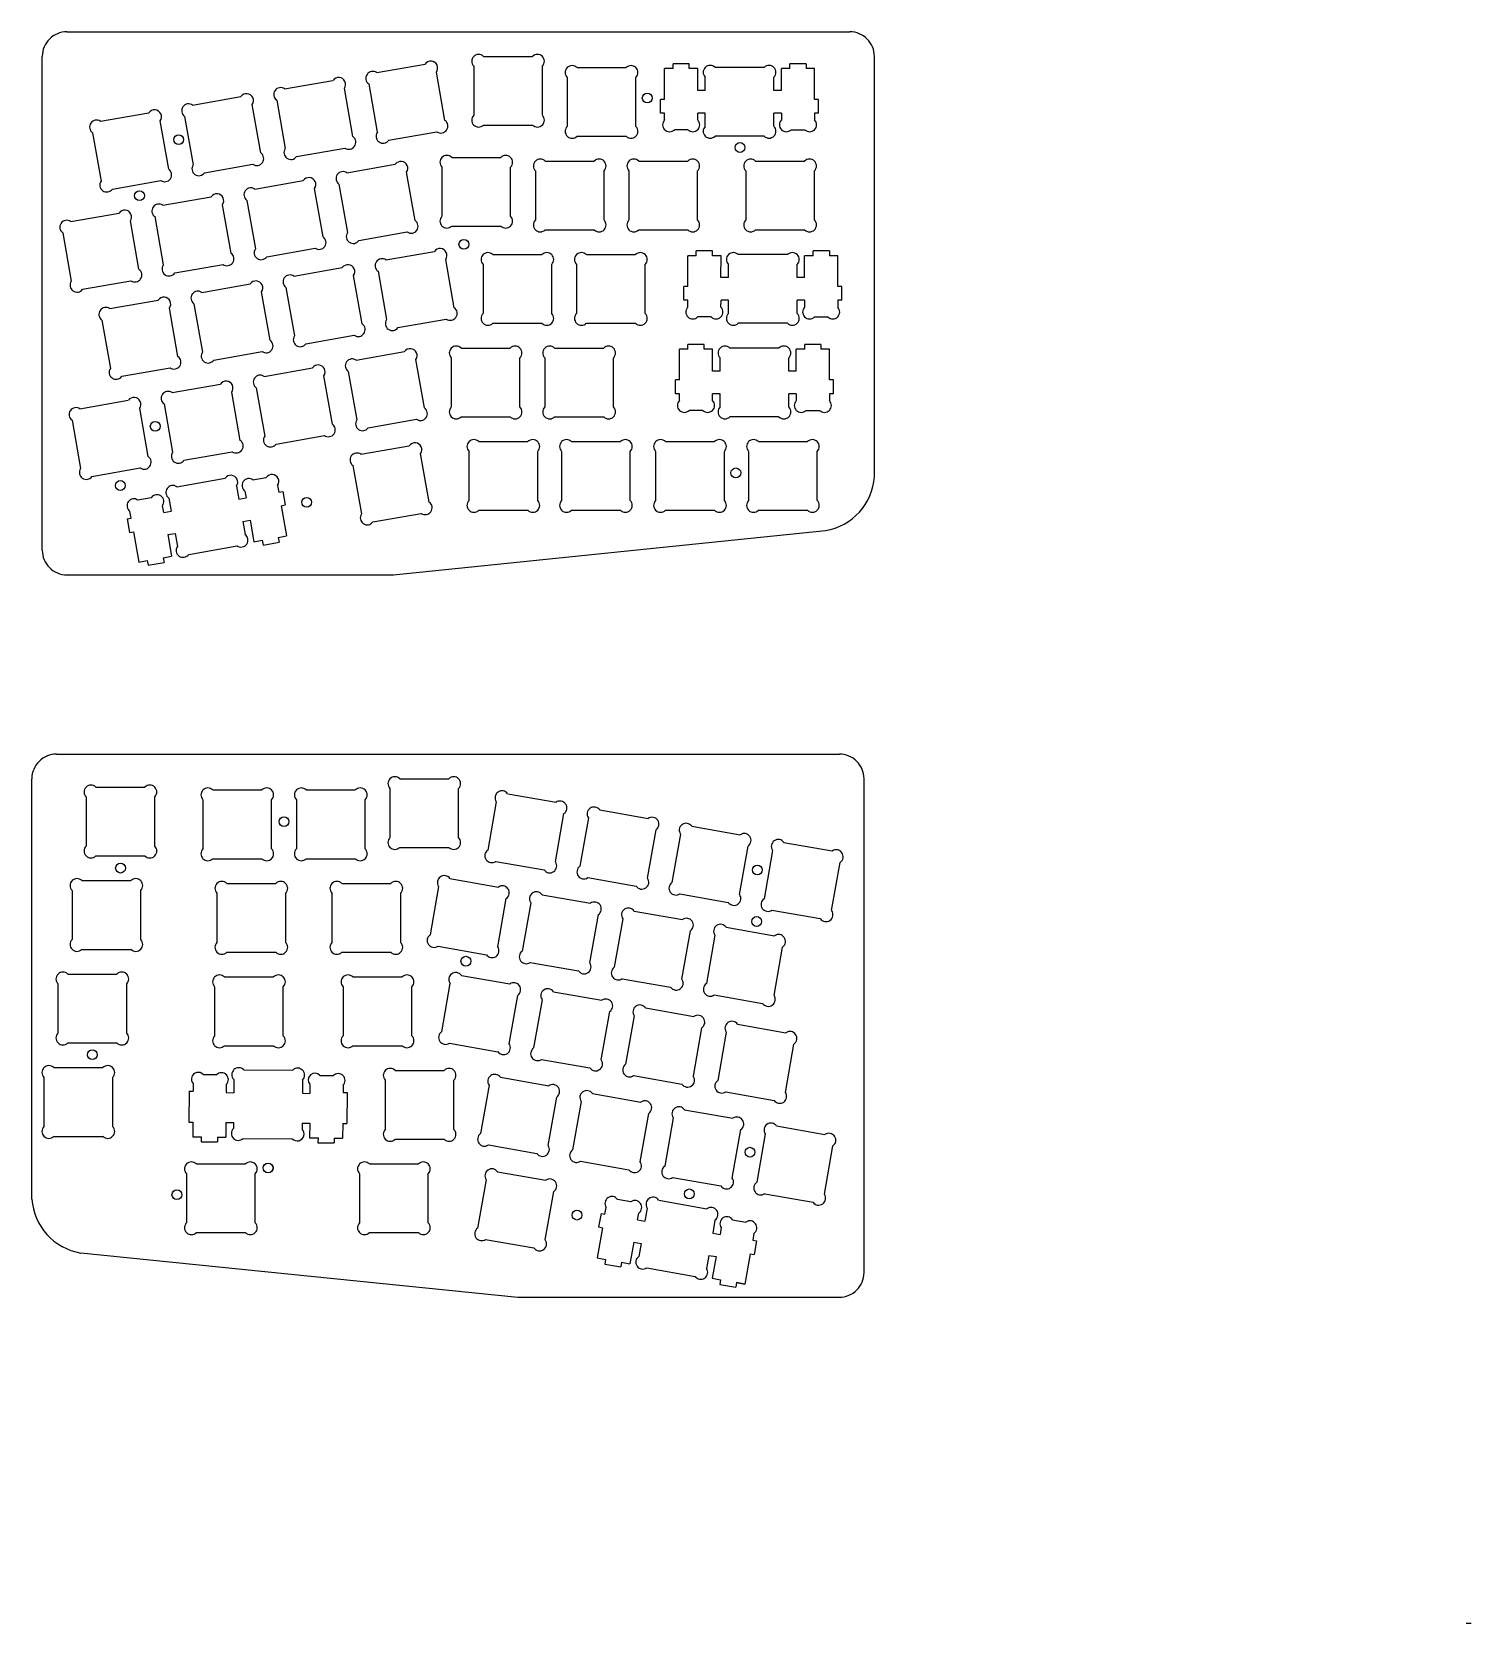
# Model space of a CAD drawing. Header units: millimetres. Extents: x 25 to 318, y -69 to 256.
import ezdxf

# ---------------------------------------------------------------- set-up
doc = ezdxf.new("R2010")
doc.units = ezdxf.units.MM
doc.layers.add('KeepOutLayer', color=6, linetype='Continuous')
doc.layers.add('TopOverlay', color=2, linetype='Continuous')

msp = doc.modelspace()

# ---------------------------------------------------------------- linework, layer by layer
at = {"color": 6}
for p, q in [((117.1, 250.6), (127.1, 250.6)), ((95.34, 247.29), (105.19, 249.03)), ((109.24, 237.56), (107.51, 247.41)), ((115.1, 248.6), (115.1, 238.6)), ((129.1, 238.6), (129.1, 248.6)), ((136.15, 248.32), (146.15, 248.32)), ((174.27, 248.35), (164.27, 248.35)), ((76.58, 243.98), (86.43, 245.72)), ((90.48, 234.25), (88.75, 244.1)), ((93.72, 244.98), (95.46, 235.13)), ((134.15, 246.32), (134.15, 236.32)), ((148.15, 236.32), (148.15, 246.32)), ((162.27, 243.65), (162.27, 246.35)), ((57.82, 240.68), (67.67, 242.41)), ((71.72, 230.94), (69.99, 240.79)), ((74.96, 241.67), (76.7, 231.82)), ((39.06, 237.37), (48.91, 239.1)), ((52.96, 227.63), (51.22, 237.48)), ((56.2, 238.36), (57.94, 228.51)), ((154, 237.65), (154, 239.05)), ((160.75, 237.65), (160.75, 239.05)), ((176.27, 236.35), (176.27, 239.05)), ((177.8, 239.05), (177.79, 237.65)), ((184.55, 239.05), (184.55, 237.65)), ((37.44, 235.05), (39.17, 225.2)), ((97.77, 233.5), (107.62, 235.24)), ((117.1, 236.6), (127.1, 236.6)), ((136.15, 234.32), (146.15, 234.32)), ((158.75, 235.65), (156, 235.65)), ((174.27, 234.35), (164.27, 234.35)), ((179.79, 235.65), (182.55, 235.65)), ((79.01, 230.2), (88.86, 231.93)), ((60.25, 226.89), (70.1, 228.62)), ((89.27, 226.88), (99.12, 228.61)), ((103.17, 217.14), (101.43, 226.99)), ((108.62, 228.03), (108.62, 218.03)), ((110.62, 230.03), (120.62, 230.03)), ((122.62, 218.03), (122.62, 228.03)), ((127.67, 227.27), (127.67, 217.27)), ((129.67, 229.27), (139.67, 229.27)), ((141.67, 217.27), (141.67, 227.27)), ((146.72, 227.27), (146.72, 217.27)), ((148.72, 229.27), (158.72, 229.27)), ((160.72, 217.27), (160.72, 227.27)), ((170.53, 227.27), (170.53, 217.27)), ((172.53, 229.27), (182.53, 229.27)), ((184.53, 217.27), (184.53, 227.27)), ((41.49, 223.58), (51.34, 225.32)), ((70.51, 223.57), (80.36, 225.31)), ((87.65, 224.56), (89.38, 214.71)), ((51.75, 220.26), (61.6, 222)), ((68.89, 221.25), (70.62, 211.4)), ((84.41, 213.84), (82.67, 223.68)), ((32.99, 216.95), (42.84, 218.69)), ((50.13, 217.95), (51.86, 208.1)), ((65.65, 210.53), (63.91, 220.38)), ((31.37, 214.64), (33.1, 204.79)), ((46.89, 207.22), (45.15, 217.07)), ((91.7, 213.09), (101.55, 214.83)), ((110.62, 216.03), (120.62, 216.03)), ((129.67, 215.27), (139.67, 215.27)), ((148.72, 215.27), (158.72, 215.27)), ((172.53, 215.27), (182.53, 215.27)), ((72.94, 209.78), (82.79, 211.52)), ((97.23, 209.13), (107.08, 210.87)), ((54.18, 206.47), (64.03, 208.21)), ((78.48, 205.82), (88.32, 207.56)), ((111.14, 199.4), (109.4, 209.25)), ((117, 208.22), (117, 198.22)), ((119, 210.22), (129, 210.22)), ((131, 198.22), (131, 208.22)), ((136.05, 208.22), (136.05, 198.22)), ((138.05, 210.22), (148.05, 210.22)), ((150.05, 198.22), (150.05, 208.22)), ((167.01, 205.52), (167.01, 208.22)), ((179.01, 210.22), (169.01, 210.22)), ((35.42, 203.17), (45.27, 204.9)), ((92.38, 196.09), (90.64, 205.94)), ((95.61, 206.82), (97.35, 196.97)), ((59.71, 202.52), (69.56, 204.25)), ((73.62, 192.78), (71.88, 202.63)), ((76.85, 203.51), (78.59, 193.66)), ((40.95, 199.21), (50.8, 200.94)), ((54.85, 189.47), (53.12, 199.32)), ((58.09, 200.2), (59.83, 190.35)), ((158.73, 199.52), (158.73, 200.92)), ((165.48, 199.52), (165.49, 200.92)), ((181.01, 198.22), (181.01, 200.92)), ((182.53, 200.92), (182.53, 199.52)), ((189.28, 200.92), (189.28, 199.52)), ((39.33, 196.89), (41.07, 187.04)), ((99.67, 195.34), (109.51, 197.08)), ((119, 196.22), (129, 196.22)), ((138.05, 196.22), (148.05, 196.22)), ((163.48, 197.52), (160.73, 197.52)), ((179.01, 196.22), (169.01, 196.22)), ((184.53, 197.52), (187.29, 197.52)), ((80.91, 192.04), (90.75, 193.77)), ((62.15, 188.73), (71.99, 190.46)), ((91.16, 188.72), (101.01, 190.45)), ((105.06, 178.98), (103.33, 188.83)), ((110.53, 189.17), (110.53, 179.17)), ((112.53, 191.17), (122.53, 191.17)), ((124.53, 179.17), (124.53, 189.17)), ((129.58, 189.17), (129.58, 179.17)), ((131.58, 191.17), (141.58, 191.17)), ((143.58, 179.17), (143.58, 189.17)), ((165.3, 186.47), (165.3, 189.17)), ((177.3, 191.17), (167.3, 191.17)), ((43.38, 185.42), (53.23, 187.16)), ((72.4, 185.41), (82.25, 187.15)), ((86.3, 175.67), (84.57, 185.52)), ((89.54, 186.4), (91.28, 176.55)), ((53.64, 182.1), (63.49, 183.84)), ((67.54, 172.37), (65.81, 182.22)), ((70.78, 183.09), (72.52, 173.24)), ((157.02, 180.47), (157.02, 181.87)), ((163.77, 180.47), (163.77, 181.87)), ((179.3, 179.17), (179.3, 181.87)), ((180.82, 181.87), (180.82, 180.47)), ((187.57, 181.87), (187.57, 180.47)), ((34.88, 178.79), (44.73, 180.53)), ((48.78, 169.06), (47.05, 178.91)), ((52.02, 179.79), (53.76, 169.94)), ((161.77, 178.47), (159.02, 178.47)), ((182.82, 178.47), (185.57, 178.47)), ((33.26, 176.48), (35, 166.63)), ((93.59, 174.93), (103.44, 176.67)), ((112.53, 177.17), (122.53, 177.17)), ((131.58, 177.17), (141.58, 177.17)), ((177.3, 177.17), (167.3, 177.17)), ((74.83, 171.62), (84.68, 173.36)), ((116.14, 172.12), (126.14, 172.12)), ((135, 172.12), (145, 172.12)), ((154.17, 172.12), (164.17, 172.12)), ((173.1, 172.12), (183.1, 172.12)), ((56.07, 168.31), (65.92, 170.05)), ((92.13, 169.54), (101.97, 171.28)), ((106.03, 159.81), (104.29, 169.66)), ((114.14, 170.12), (114.14, 160.12)), ((128.14, 160.12), (128.14, 170.12)), ((133, 170.12), (133, 160.12)), ((147, 160.12), (147, 170.12)), ((152.17, 170.12), (152.17, 160.12)), ((166.17, 160.12), (166.17, 170.12)), ((171.1, 170.12), (171.1, 160.12)), ((185.1, 160.12), (185.1, 170.12)), ((37.31, 165.01), (47.16, 166.74)), ((90.5, 167.23), (92.24, 157.38)), ((54.6, 162.93), (64.45, 164.66)), ((70.12, 164.34), (72.83, 164.82)), ((75.14, 163.2), (75.39, 161.82)), ((49.39, 160.69), (46.68, 160.21)), ((51.95, 157.69), (51.71, 159.06)), ((52.98, 160.61), (53.45, 157.95)), ((68.5, 162.03), (68.74, 160.65)), ((45.3, 156.51), (45.06, 157.89)), ((68.04, 155.85), (68.51, 153.19)), ((94.56, 155.75), (104.41, 157.49)), ((116.14, 158.12), (126.14, 158.12)), ((135, 158.12), (145, 158.12)), ((154.17, 158.12), (164.17, 158.12)), ((173.1, 158.12), (183.1, 158.12)), ((57.04, 149.14), (66.88, 150.88)), ((38.12, 101.72), (48.12, 101.72)), ((61.93, 101.15), (71.93, 101.15)), ((80.98, 101.15), (90.98, 101.15)), ((98.03, 101.43), (98.03, 91.43)), ((100.03, 103.43), (110.03, 103.43)), ((112.03, 91.43), (112.03, 101.43)), ((36.12, 99.72), (36.12, 89.72)), ((50.12, 89.72), (50.12, 99.72)), ((59.93, 99.15), (59.93, 89.14)), ((73.93, 89.14), (73.93, 99.15)), ((78.98, 99.15), (78.98, 89.14)), ((92.98, 89.14), (92.98, 99.15)), ((119.7, 98.75), (117.97, 88.9)), ((122.02, 100.37), (131.87, 98.63)), ((131.75, 86.47), (133.49, 96.32)), ((138.46, 95.44), (136.73, 85.59)), ((140.78, 97.06), (150.63, 95.33)), ((150.51, 83.16), (152.25, 93.01)), ((157.23, 92.13), (155.49, 82.28)), ((159.54, 93.76), (169.39, 92.02)), ((38.12, 87.72), (48.12, 87.72)), ((100.03, 89.43), (110.03, 89.43)), ((169.28, 79.85), (171.01, 89.7)), ((175.98, 88.83), (174.25, 78.98)), ((178.3, 90.45), (188.15, 88.71)), ((61.93, 87.14), (71.93, 87.14)), ((80.98, 87.14), (90.98, 87.14)), ((119.59, 86.58), (129.44, 84.85)), ((188.03, 76.55), (189.77, 86.39)), ((35.26, 82.67), (45.26, 82.67)), ((64.79, 82.1), (74.79, 82.1)), ((88.22, 82.1), (98.22, 82.1)), ((107.95, 81.48), (106.22, 71.63)), ((110.27, 83.1), (120.12, 81.36)), ((138.35, 83.28), (148.2, 81.54)), ((33.26, 80.67), (33.26, 70.67)), ((47.26, 70.67), (47.26, 80.67)), ((62.79, 80.1), (62.79, 70.09)), ((76.79, 70.09), (76.79, 80.1)), ((86.22, 80.1), (86.22, 70.09)), ((100.22, 70.09), (100.22, 80.1)), ((120, 69.2), (121.74, 79.05)), ((126.71, 78.17), (124.98, 68.32)), ((129.03, 79.79), (138.88, 78.05)), ((157.11, 79.97), (166.96, 78.23)), ((138.76, 65.89), (140.5, 75.74)), ((145.47, 74.86), (143.74, 65.01)), ((147.79, 76.48), (157.64, 74.75)), ((175.87, 76.66), (185.72, 74.92)), ((157.52, 62.58), (159.26, 72.43)), ((164.24, 71.55), (162.5, 61.7)), ((166.55, 73.17), (176.4, 71.44)), ((35.26, 68.67), (45.26, 68.67)), ((64.79, 68.09), (74.79, 68.09)), ((88.22, 68.09), (98.22, 68.09)), ((107.84, 69.31), (117.69, 67.57)), ((176.29, 59.27), (178.02, 69.12)), ((126.6, 66), (136.45, 64.27)), ((30.4, 61.62), (30.4, 51.62)), ((32.4, 63.62), (42.4, 63.62)), ((44.4, 51.62), (44.4, 61.62)), ((64.31, 63.05), (74.31, 63.05)), ((90.5, 63.05), (100.5, 63.05)), ((110.27, 61.72), (108.54, 51.87)), ((112.59, 63.35), (122.44, 61.61)), ((145.36, 62.69), (155.21, 60.96)), ((62.31, 61.05), (62.31, 51.04)), ((76.31, 51.04), (76.31, 61.05)), ((88.5, 61.05), (88.5, 51.04)), ((102.5, 51.04), (102.5, 61.05)), ((122.32, 49.44), (124.06, 59.29)), ((129.03, 58.41), (127.3, 48.57)), ((131.35, 60.04), (141.2, 58.3)), ((164.12, 59.39), (173.97, 57.65)), ((141.08, 46.13), (142.82, 55.98)), ((150.11, 56.73), (159.96, 54.99)), ((147.8, 55.11), (146.06, 45.26)), ((159.85, 42.83), (161.58, 52.68)), ((168.87, 53.42), (178.72, 51.68)), ((32.4, 49.62), (42.4, 49.62)), ((64.31, 49.04), (74.31, 49.04)), ((90.5, 49.04), (100.5, 49.04)), ((110.16, 49.56), (120.01, 47.82)), ((166.55, 51.8), (164.82, 41.95)), ((178.6, 39.52), (180.34, 49.37)), ((128.92, 46.25), (138.77, 44.51)), ((27.54, 42.57), (27.54, 32.57)), ((29.54, 44.57), (39.54, 44.57)), ((41.54, 32.57), (41.54, 42.57)), ((59.95, 43.16), (62.7, 43.14)), ((66.22, 42.16), (66.2, 39.46)), ((83.75, 42.97), (86.5, 42.95)), ((99.08, 44), (109.08, 44)), ((120.54, 42.6), (130.39, 40.86)), ((147.68, 42.94), (157.53, 41.2)), ((57.94, 41.34), (57.93, 39.77)), ((64.69, 41.12), (64.67, 39.47)), ((80.22, 42.05), (80.2, 39.35)), ((81.74, 41.16), (81.72, 39.33)), ((88.49, 40.93), (88.47, 39.53)), ((97.08, 42), (97.08, 31.99)), ((111.08, 31.99), (111.08, 42)), ((118.22, 40.98), (116.49, 31.13)), ((139.3, 39.29), (149.15, 37.55)), ((166.44, 39.63), (176.29, 37.9)), ((130.27, 28.7), (132.01, 38.55)), ((136.98, 37.67), (135.25, 27.82)), ((158.06, 35.98), (167.91, 34.25)), ((66.15, 33.36), (66.14, 32.16)), ((80.15, 33.25), (80.14, 32.05)), ((149.03, 25.39), (150.77, 35.24)), ((155.74, 34.36), (154.01, 24.51)), ((176.82, 32.68), (186.67, 30.94)), ((29.54, 30.57), (39.54, 30.57)), ((80.14, 32.05), (80.14, 32.05)), ((80.14, 32.05), (80.14, 32.05)), ((99.08, 29.99), (109.08, 29.99)), ((167.79, 22.08), (169.53, 31.93)), ((174.5, 31.05), (172.77, 21.2)), ((118.11, 28.81), (127.96, 27.08)), ((186.55, 18.77), (188.29, 28.62)), ((56.59, 22.95), (56.59, 12.95)), ((58.59, 24.95), (68.59, 24.95)), ((70.59, 12.95), (70.59, 22.95)), ((91.84, 22.95), (91.84, 12.95)), ((93.84, 24.95), (103.84, 24.95)), ((105.84, 12.95), (105.84, 22.95)), ((119.95, 23.36), (129.8, 21.62)), ((136.87, 25.5), (146.72, 23.77)), ((117.63, 21.74), (115.9, 11.89)), ((155.63, 22.2), (165.48, 20.46)), ((129.68, 9.46), (131.42, 19.31)), ((147.12, 17.24), (144.41, 17.72)), ((152.79, 17.57), (162.63, 15.83)), ((174.39, 18.89), (184.24, 17.15)), ((141.85, 14.72), (142.09, 16.1)), ((148.5, 13.55), (148.74, 14.93)), ((150.47, 15.94), (150, 13.28)), ((167.85, 13.59), (170.56, 13.11)), ((58.59, 10.95), (68.59, 10.95)), ((93.84, 10.95), (103.84, 10.95)), ((165.53, 11.97), (165.29, 10.59)), ((165.29, 10.59), (165.29, 10.59)), ((172.18, 10.79), (171.94, 9.42)), ((117.52, 9.57), (127.37, 7.84)), ((150.36, 3.78), (160.2, 2.04)), ((162.99, 6.32), (162.52, 3.66))]:
    msp.add_line(p, q, dxfattribs=at)
for centre, radius, start, end in [((116.1, 249.6), 1.41, 45, 225), ((128.1, 249.6), 1.41, 315, 135), ((94.53, 246.13), 1.41, 55, 235), ((106.35, 248.22), 1.41, 325, 145), ((135.15, 247.32), 1.41, 45, 225), ((147.15, 247.32), 1.41, 315, 135), ((163.27, 247.35), 1.41, 45, 225), ((175.27, 247.35), 1.41, 315.0207, 135), ((75.77, 242.83), 1.41, 55, 235), ((87.59, 244.91), 1.41, 325, 145), ((57.01, 239.52), 1.41, 55, 235), ((68.83, 241.6), 1.41, 325, 145), ((38.25, 236.21), 1.41, 55, 235), ((50.07, 238.29), 1.41, 325, 145), ((108.43, 236.4), 1.41, 235, 55), ((116.1, 237.6), 1.41, 135, 315), ((128.1, 237.6), 1.41, 225, 45), ((155, 236.65), 1.41, 135, 315), ((159.75, 236.65), 1.41, 225, 45), ((178.79, 236.65), 1.41, 135, 314.9779), ((183.55, 236.65), 1.41, 225.0441, 45), ((89.67, 233.09), 1.41, 235, 55), ((96.62, 234.32), 1.41, 145, 325), ((135.15, 235.32), 1.41, 135, 315), ((147.15, 235.32), 1.41, 225, 45), ((163.27, 235.35), 1.41, 135, 315), ((175.27, 235.35), 1.41, 225, 45), ((70.91, 229.78), 1.41, 235, 55), ((77.85, 231.01), 1.41, 145, 325), ((109.62, 229.03), 1.41, 45, 225), ((121.62, 229.03), 1.41, 315, 135), ((52.15, 226.47), 1.41, 235, 55), ((59.1, 227.7), 1.41, 145, 325), ((88.46, 225.72), 1.41, 55, 235), ((100.28, 227.8), 1.41, 325, 145), ((128.67, 228.27), 1.41, 45, 225), ((140.67, 228.27), 1.41, 315, 135), ((147.72, 228.27), 1.41, 45, 225), ((159.72, 228.27), 1.41, 315, 135), ((171.53, 228.27), 1.41, 45, 225), ((183.53, 228.27), 1.41, 315, 135), ((40.33, 224.39), 1.41, 145, 325), ((69.7, 222.41), 1.41, 55, 235), ((81.52, 224.5), 1.41, 325, 145), ((50.94, 219.1), 1.41, 55, 235), ((62.76, 221.19), 1.41, 325, 145), ((43.99, 217.88), 1.41, 325, 145), ((109.62, 217.03), 1.41, 135, 315), ((121.62, 217.03), 1.41, 225, 45), ((128.67, 216.27), 1.41, 135, 315), ((140.67, 216.27), 1.41, 225, 45), ((147.72, 216.27), 1.41, 135, 315), ((159.72, 216.27), 1.41, 225, 45), ((171.53, 216.27), 1.41, 135, 315), ((183.53, 216.27), 1.41, 225, 45), ((32.18, 215.8), 1.41, 55, 235), ((90.54, 213.9), 1.41, 145, 325), ((102.36, 215.98), 1.41, 235, 55), ((71.78, 210.59), 1.41, 145, 325), ((83.6, 212.68), 1.41, 235, 55), ((108.24, 210.06), 1.41, 325, 145), ((53.02, 207.28), 1.41, 145, 325), ((64.84, 209.37), 1.41, 235, 55), ((89.48, 206.75), 1.41, 325, 145), ((96.42, 207.97), 1.41, 55, 235), ((118, 209.22), 1.41, 45, 225), ((130, 209.22), 1.41, 315, 135), ((137.05, 209.22), 1.41, 45, 225), ((149.05, 209.22), 1.41, 315, 135), ((168.01, 209.22), 1.41, 45, 225), ((180.01, 209.22), 1.41, 315.0207, 135), ((34.26, 203.98), 1.41, 145, 325), ((46.08, 206.06), 1.41, 235, 55), ((70.72, 203.44), 1.41, 325, 145), ((77.66, 204.67), 1.41, 55, 235), ((51.96, 200.13), 1.41, 325, 145), ((58.9, 201.36), 1.41, 55, 235), ((40.14, 198.05), 1.41, 55, 235), ((110.32, 198.24), 1.41, 235, 55), ((118, 197.22), 1.41, 135, 315), ((130, 197.22), 1.41, 225, 45), ((137.05, 197.22), 1.41, 135, 315), ((149.05, 197.22), 1.41, 225, 45), ((159.73, 198.52), 1.41, 135, 315), ((164.48, 198.52), 1.41, 225, 45), ((168.01, 197.22), 1.41, 135, 315), ((180.01, 197.22), 1.41, 225, 45), ((183.53, 198.52), 1.41, 135, 314.9779), ((188.28, 198.52), 1.41, 225.0441, 45), ((91.57, 194.93), 1.41, 235, 55), ((98.51, 196.16), 1.41, 145, 325), ((72.8, 191.62), 1.41, 235, 55), ((79.75, 192.85), 1.41, 145, 325), ((111.53, 190.17), 1.41, 45, 225), ((123.53, 190.17), 1.41, 315, 135), ((130.58, 190.17), 1.41, 45, 225), ((142.58, 190.17), 1.41, 315, 135), ((166.3, 190.17), 1.41, 45, 225), ((178.3, 190.17), 1.41, 315.0207, 135), ((54.04, 188.31), 1.41, 235, 55), ((60.99, 189.54), 1.41, 145, 325), ((90.35, 187.56), 1.41, 55, 235), ((102.17, 189.64), 1.41, 325, 145), ((42.23, 186.23), 1.41, 145, 325), ((71.59, 184.25), 1.41, 55, 235), ((83.41, 186.33), 1.41, 325, 145), ((52.83, 180.94), 1.41, 55, 235), ((64.65, 183.03), 1.41, 325, 145), ((34.07, 177.63), 1.41, 55, 235), ((45.89, 179.72), 1.41, 325, 145), ((104.25, 177.82), 1.41, 235, 55), ((111.53, 178.17), 1.41, 135, 315), ((123.53, 178.17), 1.41, 225, 45), ((130.58, 178.17), 1.41, 135, 315), ((142.58, 178.17), 1.41, 225, 45), ((158.02, 179.47), 1.41, 135, 315), ((162.77, 179.47), 1.41, 225, 45), ((166.3, 178.17), 1.41, 135, 315), ((178.3, 178.17), 1.41, 225, 45), ((181.82, 179.47), 1.41, 135, 314.9779), ((186.57, 179.47), 1.41, 225.0441, 45), ((85.49, 174.52), 1.41, 235, 55), ((92.44, 175.74), 1.41, 145, 325), ((66.73, 171.21), 1.41, 235, 55), ((73.68, 172.43), 1.41, 145, 325), ((103.13, 170.47), 1.41, 325, 145), ((115.14, 171.12), 1.41, 45, 225), ((127.14, 171.12), 1.41, 315, 135), ((134, 171.12), 1.41, 45, 225), ((146, 171.12), 1.41, 315, 135), ((153.17, 171.12), 1.41, 45, 225), ((165.17, 171.12), 1.41, 315, 135), ((172.1, 171.12), 1.41, 45, 225), ((184.1, 171.12), 1.41, 315, 135), ((47.97, 167.9), 1.41, 235, 55), ((54.91, 169.12), 1.41, 145, 325), ((91.32, 168.38), 1.41, 55, 235), ((36.16, 165.82), 1.41, 145, 325), ((73.99, 164.01), 1.41, 325, 145), ((53.79, 161.77), 1.41, 55, 235), ((65.61, 163.85), 1.41, 325, 145), ((69.31, 163.18), 1.41, 55, 235), ((45.87, 159.05), 1.41, 55.0441, 235), ((50.55, 159.88), 1.41, 325, 144.9779), ((105.22, 158.65), 1.41, 235, 55), ((115.14, 159.12), 1.41, 135, 315), ((127.14, 159.12), 1.41, 225, 45), ((134, 159.12), 1.41, 135, 315), ((146, 159.12), 1.41, 225, 45), ((153.17, 159.12), 1.41, 135, 315), ((165.17, 159.12), 1.41, 225, 45), ((172.1, 159.12), 1.41, 135, 315), ((184.1, 159.12), 1.41, 225, 45), ((93.4, 156.57), 1.41, 145, 325), ((67.69, 152.04), 1.41, 235, 55), ((55.88, 149.95), 1.41, 145, 325), ((99.03, 102.43), 1.41, 45, 225), ((111.03, 102.43), 1.41, 315, 135), ((37.12, 100.72), 1.41, 45, 225), ((49.12, 100.72), 1.41, 315, 135), ((60.93, 100.15), 1.41, 45, 225), ((72.93, 100.15), 1.41, 315, 135), ((79.98, 100.15), 1.41, 45, 225), ((91.98, 100.15), 1.41, 315, 135), ((120.86, 99.56), 1.41, 35, 215), ((132.68, 97.47), 1.41, 305, 125), ((139.62, 96.25), 1.41, 35, 215), ((151.44, 94.17), 1.41, 305, 125), ((158.38, 92.94), 1.41, 35, 215), ((99.03, 90.43), 1.41, 135, 315), ((111.03, 90.43), 1.41, 225, 45), ((170.2, 90.86), 1.41, 305, 125), ((177.14, 89.64), 1.41, 35, 215), ((37.12, 88.72), 1.41, 135, 315), ((49.12, 88.72), 1.41, 225, 45), ((60.93, 88.14), 1.41, 135, 315), ((72.93, 88.14), 1.41, 225, 45), ((79.98, 88.14), 1.41, 135, 315), ((91.98, 88.14), 1.41, 225, 45), ((118.78, 87.74), 1.41, 125, 305), ((188.96, 87.55), 1.41, 305, 125), ((130.6, 85.66), 1.41, 215, 35), ((137.54, 84.43), 1.41, 125, 305), ((34.26, 81.67), 1.41, 45, 225), ((46.26, 81.67), 1.41, 315, 135), ((63.79, 81.1), 1.41, 45, 225), ((75.79, 81.1), 1.41, 315, 135), ((87.22, 81.1), 1.41, 45, 225), ((99.22, 81.1), 1.41, 315, 135), ((109.11, 82.29), 1.41, 35, 215), ((120.93, 80.2), 1.41, 305, 125), ((149.36, 82.35), 1.41, 215, 35), ((156.3, 81.13), 1.41, 125, 305), ((127.87, 78.98), 1.41, 35, 215), ((139.69, 76.9), 1.41, 305, 125), ((168.12, 79.04), 1.41, 215, 35), ((175.06, 77.82), 1.41, 125, 305), ((146.63, 75.67), 1.41, 35, 215), ((158.45, 73.59), 1.41, 305, 125), ((186.88, 75.73), 1.41, 215, 35), ((107.03, 70.47), 1.41, 125, 305), ((165.39, 72.36), 1.41, 35, 215), ((177.21, 70.28), 1.41, 305, 125), ((34.26, 69.67), 1.41, 135, 315), ((46.26, 69.67), 1.41, 225, 45), ((63.79, 69.09), 1.41, 135, 315), ((75.79, 69.09), 1.41, 225, 45), ((87.22, 69.09), 1.41, 135, 315), ((99.22, 69.09), 1.41, 225, 45), ((118.84, 68.39), 1.41, 215, 35), ((125.79, 67.16), 1.41, 125, 305), ((137.61, 65.08), 1.41, 215, 35), ((144.55, 63.85), 1.41, 125, 305), ((31.4, 62.62), 1.41, 45, 225), ((43.4, 62.62), 1.41, 315, 135), ((63.31, 62.05), 1.41, 45, 225), ((75.31, 62.05), 1.41, 315, 135), ((89.5, 62.05), 1.41, 45, 225), ((101.5, 62.05), 1.41, 315, 135), ((111.43, 62.53), 1.41, 35, 215), ((123.25, 60.45), 1.41, 305, 125), ((156.37, 61.77), 1.41, 215, 35), ((163.31, 60.54), 1.41, 125, 305), ((130.19, 59.23), 1.41, 35, 215), ((142.01, 57.14), 1.41, 305, 125), ((175.13, 58.46), 1.41, 215, 35), ((148.95, 55.92), 1.41, 35, 215), ((160.77, 53.83), 1.41, 305, 125), ((167.71, 52.61), 1.41, 35, 215), ((179.53, 50.53), 1.41, 305, 125), ((31.4, 50.62), 1.41, 135, 315), ((43.4, 50.62), 1.41, 225, 45), ((63.31, 50.04), 1.41, 135, 315), ((75.31, 50.04), 1.41, 225, 45), ((89.5, 50.04), 1.41, 135, 315), ((101.5, 50.04), 1.41, 225, 45), ((109.35, 50.72), 1.41, 125, 305), ((121.17, 48.63), 1.41, 215, 35), ((128.11, 47.41), 1.41, 125, 305), ((139.93, 45.32), 1.41, 215, 35), ((28.54, 43.57), 1.41, 45, 225), ((40.54, 43.57), 1.41, 315, 135), ((58.95, 42.25), 1.36, 42.0304, 222.1073), ((63.7, 42.13), 1.41, 314.5345, 134.5345), ((67.23, 43.15), 1.41, 44.5576, 224.5547), ((79.23, 43.05), 1.41, 314.5534, 134.5534), ((82.74, 42.07), 1.35, 41.9526, 221.9526), ((87.49, 41.94), 1.41, 314.5345, 134.5345), ((98.08, 43), 1.41, 45, 225), ((110.08, 43), 1.41, 315, 135), ((119.38, 41.79), 1.41, 35, 215), ((146.87, 44.1), 1.41, 125, 305), ((158.69, 42.01), 1.41, 215, 35), ((131.2, 39.71), 1.41, 305, 125), ((138.14, 38.48), 1.41, 35, 215), ((165.63, 40.79), 1.41, 125, 305), ((177.45, 38.71), 1.41, 215, 35), ((149.96, 36.4), 1.41, 305, 125), ((156.9, 35.17), 1.41, 35, 215), ((28.54, 31.57), 1.41, 135, 315), ((40.54, 31.57), 1.41, 225, 45), ((168.72, 33.09), 1.41, 305, 125), ((175.66, 31.86), 1.41, 35, 215), ((67.14, 31.15), 1.41, 134.5546, 314.5546), ((79.14, 31.05), 1.41, 224.5431, 44.6073), ((98.08, 30.99), 1.41, 135, 315), ((110.08, 30.99), 1.41, 225, 45), ((117.3, 29.97), 1.41, 125, 305), ((187.48, 29.78), 1.41, 305, 125), ((129.11, 27.89), 1.41, 215, 35), ((136.06, 26.66), 1.41, 125, 305), ((57.59, 23.95), 1.41, 45, 225), ((69.59, 23.95), 1.41, 315, 135), ((92.84, 23.95), 1.41, 45, 225), ((104.84, 23.95), 1.41, 315, 135), ((118.79, 22.55), 1.41, 35, 215), ((147.87, 24.58), 1.41, 215, 35), ((154.82, 23.35), 1.41, 125, 305), ((130.61, 20.47), 1.41, 305, 125), ((166.63, 21.27), 1.41, 215, 35), ((173.58, 20.05), 1.41, 125, 305), ((143.25, 16.91), 1.41, 35, 215), ((147.93, 16.09), 1.41, 305, 125), ((151.63, 16.76), 1.41, 35, 215), ((185.4, 17.96), 1.41, 215, 35), ((163.45, 14.67), 1.41, 305, 125), ((166.69, 12.78), 1.41, 35, 215), ((171.37, 11.95), 1.41, 305, 125), ((57.59, 11.95), 1.41, 135, 315), ((69.59, 11.95), 1.41, 225, 45), ((92.84, 11.95), 1.41, 135, 315), ((104.84, 11.95), 1.41, 225, 45), ((116.71, 10.73), 1.41, 125, 305), ((128.53, 8.65), 1.41, 215, 35), ((149.54, 4.94), 1.41, 125, 305), ((161.36, 2.85), 1.41, 215, 35)]:
    msp.add_arc(centre, radius, start, end, dxfattribs=at)
msp.add_open_spline([(317.33, -68.62), (317.67, -68.62), (318, -68.62), (318.33, -68.62)], degree=3, dxfattribs=at)
at = {"layer": 'KeepOutLayer'}
for p, q in [((32.19, 255.6), (191.75, 255.6)), ((27.19, 149.97), (27.19, 250.6)), ((196.75, 164.97), (196.75, 250.6)), ((98.75, 144.97), (186.8, 153.98)), ((32.19, 144.97), (98.75, 144.97)), ((30.07, 108.43), (189.63, 108.43)), ((25.07, 17.8), (25.07, 103.43)), ((194.63, 2.8), (194.63, 103.43)), ((68.24, 44.14), (78.24, 44.06)), ((57.1, 39.78), (57.05, 33.43)), ((57.1, 39.78), (57.93, 39.77)), ((64.67, 39.47), (66.2, 39.46)), ((80.2, 39.35), (81.72, 39.33)), ((88.47, 39.53), (89.3, 39.53)), ((89.3, 39.53), (89.26, 33.18)), ((57.05, 33.43), (57.88, 33.43)), ((57.88, 33.43), (57.85, 30.45)), ((64.63, 33.37), (64.6, 30.4)), ((64.63, 33.37), (66.15, 33.36)), ((80.15, 33.25), (81.68, 33.24)), ((81.68, 33.24), (81.65, 30.26)), ((88.43, 33.19), (88.4, 30.21)), ((88.43, 33.19), (89.26, 33.18)), ((57.85, 30.45), (59.58, 30.44)), ((59.58, 30.44), (59.57, 29.46)), ((59.57, 29.46), (62.87, 29.43)), ((62.88, 30.41), (62.87, 29.43)), ((62.88, 30.41), (64.6, 30.4)), ((68.13, 30.14), (78.13, 30.06)), ((81.65, 30.26), (83.38, 30.25)), ((83.38, 30.25), (83.37, 29.27)), ((83.37, 29.27), (86.67, 29.24)), ((86.68, 30.22), (86.67, 29.24)), ((86.68, 30.22), (88.4, 30.21)), ((35.02, 6.81), (124.07, -2.2)), ((124.07, -2.2), (189.63, -2.2))]:
    msp.add_line(p, q, dxfattribs=at)
for centre in [(150.45, 242.12), (150.45, 242.12), (55, 233.65), (55, 233.65), (169.37, 232.04), (169.37, 232.04), (47.01, 222.24), (47.01, 222.24), (113.1, 212.29), (113.1, 212.29), (50.21, 175.23), (50.21, 175.23), (168.51, 165.74), (168.51, 165.74), (43.11, 163.17), (43.11, 163.17), (81.05, 159.75), (81.05, 159.75), (76.45, 94.69), (76.45, 94.69), (43.14, 85.22), (43.14, 85.22), (172.9, 84.85), (172.9, 84.85), (172.74, 74.34), (172.74, 74.34), (113.51, 66.25), (113.51, 66.25), (37.39, 47.21), (37.39, 47.21), (171.38, 27.34), (171.38, 27.34), (73.21, 24.12), (73.22, 24.12), (54.62, 18.67), (54.62, 18.67), (159.02, 18.85), (159.02, 18.85), (136.13, 14.52), (136.13, 14.52)]:
    msp.add_circle(centre, 1, dxfattribs=at)
for centre, radius, start, end in [((32.19, 250.6), 5, 90.0006, 180.0015), ((191.75, 250.6), 5, 359.9985, 89.9994), ((184.78, 165.81), 12, 279.6917, 356.0029), ((32.19, 149.97), 5, 179.9997, 270), ((30.07, 103.43), 5, 90.0006, 180.0015), ((189.63, 103.43), 5, 359.9985, 89.9994), ((37.04, 18.63), 12, 183.9971, 260.3083), ((189.63, 2.8), 5, 270, 0.0003)]:
    msp.add_arc(centre, radius, start, end, dxfattribs=at)
at = {"layer": 'TopOverlay', "color": 6}
for p, q in [((155.72, 248.12), (154, 248.12)), ((154, 241.85), (154, 248.12)), ((159.02, 249.1), (155.72, 249.1)), ((155.72, 248.12), (155.72, 249.1)), ((159.02, 248.12), (159.02, 249.1)), ((160.75, 248.12), (159.02, 248.12)), ((160.75, 243.65), (160.75, 248.12)), ((179.52, 248.12), (177.8, 248.12)), ((177.8, 243.65), (177.8, 248.12)), ((179.52, 248.12), (179.52, 249.1)), ((182.82, 249.1), (179.52, 249.1)), ((182.82, 249.1), (182.82, 248.12)), ((184.54, 248.12), (182.82, 248.12)), ((184.54, 241.85), (184.54, 248.12)), ((162.27, 243.65), (160.75, 243.65)), ((176.27, 243.65), (176.27, 246.35)), ((177.8, 243.65), (176.27, 243.65)), ((154, 241.85), (153.17, 241.85)), ((153.17, 239.05), (153.17, 241.85)), ((185.37, 241.85), (184.54, 241.85)), ((185.37, 239.05), (185.37, 241.85)), ((154, 239.05), (153.17, 239.05)), ((162.27, 239.05), (160.75, 239.05)), ((162.27, 236.35), (162.27, 239.05)), ((177.8, 239.05), (176.27, 239.05)), ((185.37, 239.05), (184.55, 239.05)), ((185.37, 239.05), (184.55, 239.05)), ((163.76, 210.97), (160.46, 210.97)), ((160.46, 209.99), (160.46, 210.97)), ((163.76, 209.99), (163.76, 210.97)), ((184.26, 209.99), (184.26, 210.97)), ((187.56, 210.97), (184.26, 210.97)), ((187.56, 210.97), (187.56, 209.99)), ((160.46, 209.99), (158.73, 209.99)), ((158.73, 203.72), (158.73, 209.99)), ((165.49, 209.99), (163.76, 209.99)), ((165.48, 205.52), (165.49, 209.99)), ((181.01, 205.52), (181.01, 208.22)), ((184.26, 209.99), (182.53, 209.99)), ((182.53, 205.52), (182.53, 209.99)), ((189.28, 209.99), (187.56, 209.99)), ((189.28, 203.72), (189.28, 209.99)), ((167.01, 205.52), (165.48, 205.52)), ((182.53, 205.52), (181.01, 205.52)), ((158.73, 203.72), (157.91, 203.72)), ((157.91, 200.92), (157.91, 203.72)), ((190.11, 203.72), (189.28, 203.72)), ((190.11, 200.92), (190.11, 203.72)), ((158.73, 200.92), (157.91, 200.92)), ((167.01, 200.92), (165.49, 200.92)), ((167.01, 198.22), (167.01, 200.92)), ((182.53, 200.92), (181.01, 200.92)), ((190.11, 200.92), (189.28, 200.92)), ((190.11, 200.92), (189.28, 200.92)), ((162.05, 191.92), (158.75, 191.92)), ((158.75, 190.94), (158.75, 191.92)), ((162.05, 190.94), (162.05, 191.92)), ((182.55, 190.94), (182.55, 191.92)), ((185.85, 191.92), (182.55, 191.92)), ((185.85, 191.92), (185.85, 190.94)), ((158.75, 190.94), (157.02, 190.94)), ((157.02, 184.67), (157.02, 190.94)), ((163.77, 190.94), (162.05, 190.94)), ((163.77, 186.47), (163.77, 190.94)), ((179.3, 186.47), (179.3, 189.17)), ((182.55, 190.94), (180.82, 190.94)), ((180.82, 186.47), (180.82, 190.94)), ((187.57, 190.94), (185.85, 190.94)), ((187.57, 184.67), (187.57, 190.94)), ((165.3, 186.47), (163.77, 186.47)), ((180.82, 186.47), (179.3, 186.47)), ((157.02, 184.67), (156.2, 184.67)), ((156.2, 181.87), (156.2, 184.67)), ((157.02, 181.87), (156.2, 181.87)), ((165.3, 181.87), (163.77, 181.87)), ((165.3, 179.17), (165.3, 181.87)), ((180.82, 181.87), (179.3, 181.87)), ((188.4, 184.67), (187.57, 184.67)), ((188.4, 181.87), (187.57, 181.87)), ((188.4, 181.87), (187.57, 181.87)), ((188.4, 181.87), (188.4, 184.67)), ((66.77, 163.04), (67.24, 160.38)), ((67.24, 160.38), (68.74, 160.65)), ((75.39, 161.82), (76.2, 161.96)), ((75.87, 159.06), (76.69, 159.21)), ((75.87, 159.06), (76.96, 152.89)), ((76.2, 161.96), (76.69, 159.21)), ((44.49, 156.37), (45.3, 156.51)), ((44.49, 156.37), (44.98, 153.61)), ((51.95, 157.69), (53.45, 157.95)), ((68.04, 155.85), (69.54, 156.12)), ((69.54, 156.12), (70.31, 151.72)), ((44.98, 153.61), (45.79, 153.76)), ((45.79, 153.76), (46.88, 147.58)), ((52.75, 153.16), (54.25, 153.42)), ((52.75, 153.16), (53.52, 148.76)), ((54.25, 153.42), (54.72, 150.76)), ((75.26, 152.59), (76.96, 152.89)), ((75.26, 152.59), (75.43, 151.62)), ((70.31, 151.72), (72.01, 152.01)), ((72.01, 152.01), (72.18, 151.05)), ((72.18, 151.05), (75.43, 151.62)), ((46.88, 147.58), (48.57, 147.88)), ((48.57, 147.88), (48.75, 146.92)), ((48.75, 146.92), (52, 147.49)), ((51.83, 148.45), (53.52, 148.76)), ((51.83, 148.45), (52, 147.49)), ((141.04, 14.86), (140.55, 12.11)), ((141.04, 14.86), (141.85, 14.72)), ((148.5, 13.55), (150, 13.28)), ((164.26, 13.51), (163.79, 10.85)), ((141.37, 11.96), (140.28, 5.79)), ((140.55, 12.11), (141.37, 11.96)), ((163.79, 10.85), (165.29, 10.59)), ((147.7, 9.02), (146.92, 4.62)), ((147.7, 9.02), (149.2, 8.75)), ((149.2, 8.75), (148.73, 6.09)), ((171.45, 6.66), (170.36, 0.48)), ((171.45, 6.66), (172.26, 6.52)), ((171.94, 9.42), (172.75, 9.27)), ((172.75, 9.27), (172.26, 6.52)), ((140.28, 5.79), (141.97, 5.49)), ((141.97, 5.49), (141.8, 4.52)), ((141.8, 4.52), (145.05, 3.95)), ((145.22, 4.92), (145.05, 3.95)), ((145.22, 4.92), (146.92, 4.62)), ((162.99, 6.32), (164.49, 6.06)), ((164.49, 6.06), (163.71, 1.66)), ((163.71, 1.66), (165.41, 1.36)), ((165.41, 1.36), (165.24, 0.39)), ((165.24, 0.39), (168.49, -0.18)), ((168.66, 0.78), (168.49, -0.18)), ((170.36, 0.48), (168.66, 0.78)), ((168.66, 0.78), (170.36, 0.48))]:
    msp.add_line(p, q, dxfattribs=at)

doc.saveas('drawing.dxf')
